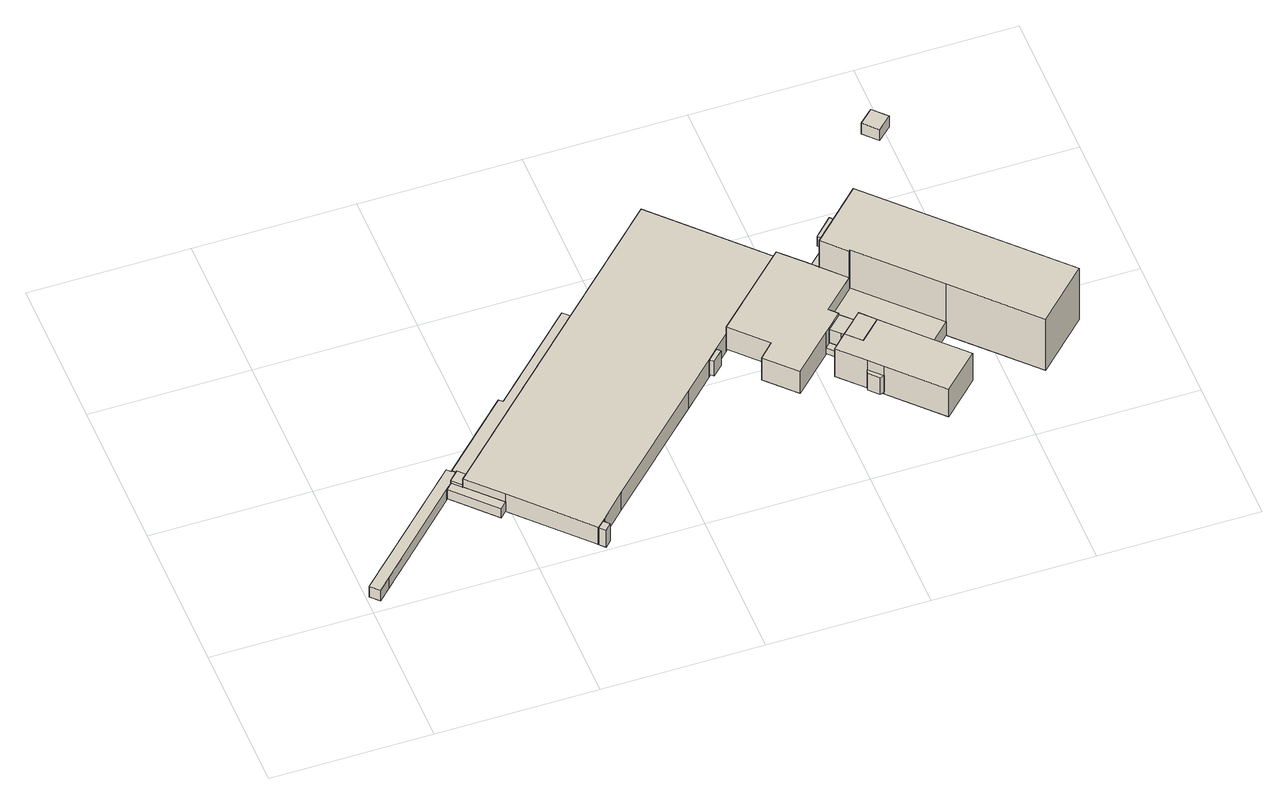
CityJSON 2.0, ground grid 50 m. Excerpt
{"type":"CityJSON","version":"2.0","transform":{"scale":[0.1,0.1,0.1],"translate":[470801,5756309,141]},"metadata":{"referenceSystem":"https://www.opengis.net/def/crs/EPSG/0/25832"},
"CityObjects":{
"building1":{"type":"Building","attributes":{"Gemeindeschluessel":"05711000","BezugspunktDach":"2000","function":"51009_1610","measuredHeight":4.34},"address":[{"country":"Germany"}],"geometry":[{"type":"Solid","lod":"1","boundaries":[[[[0,1,2,3,4,5,6,7,8,9]],[[10,11,12,13,14,15,16,17,18,19]],[[10,19,9,8]],[[11,10,8,7]],[[12,11,7,6]],[[13,12,6,5]],[[14,13,5,4]],[[15,14,4,3]],[[16,15,3,2]],[[17,16,2,1]],[[18,17,1,0]],[[19,18,0,9]]]]}]},
"building2":{"type":"Building","attributes":{"Gemeindeschluessel":"05711000","BezugspunktDach":"2000","function":"31001_2100","measuredHeight":3.83},"address":[{"country":"Germany","locality":"Bielefeld","thoroughfareNumber":"21","thoroughfareName":"Edisonstraße"}],"geometry":[{"type":"Solid","lod":"1","boundaries":[[[[20,21,22,23,24]],[[25,26,27,28,29]],[[25,29,24,23]],[[26,25,23,22]],[[27,26,22,21]],[[28,27,21,20]],[[29,28,20,24]]]]}]},
"building3":{"type":"Building","attributes":{"Gemeindeschluessel":"05711000","BezugspunktDach":"2000","function":"51009_1610","measuredHeight":3.63},"address":[{"country":"Germany"}],"geometry":[{"type":"Solid","lod":"1","boundaries":[[[[30,4,3,31,32]],[[33,34,35,36,37]],[[33,37,32,31]],[[34,33,31,3]],[[35,34,3,4]],[[36,35,4,30]],[[37,36,30,32]]]]}]},
"building4":{"type":"Building","attributes":{"Gemeindeschluessel":"05711000","BezugspunktDach":"2000","function":"31001_2100","measuredHeight":3.19},"address":[{"country":"Germany","locality":"Bielefeld","thoroughfareNumber":"21","thoroughfareName":"Edisonstraße"}],"geometry":[{"type":"Solid","lod":"1","boundaries":[[[[38,39,40,41,42,43,44]],[[29,28,45,46,47,48,49]],[[29,49,44,43]],[[28,29,43,42]],[[45,28,42,41]],[[46,45,41,40]],[[47,46,40,39]],[[48,47,39,38]],[[49,48,38,44]]]]}]},
"building5":{"type":"Building","attributes":{"Gemeindeschluessel":"05711000","function":"31001_2100"},"address":[{"country":"Germany","locality":"Bielefeld","thoroughfareNumber":"21","thoroughfareName":"Edisonstraße"}],"children":["building5-1","building5-2","building5-3"]},
"building5-1":{"type":"BuildingPart","attributes":{"BezugspunktDach":"2000","measuredHeight":7.25},"parents":["building5"],"geometry":[{"type":"Solid","lod":"1","boundaries":[[[[50,51,52,53,54,55,56,57,58,59,60,61,62,63]],[[64,65,66,67,68,69,70,71,72,73,74,75,76,77]],[[64,77,63,62]],[[65,64,62,61]],[[66,65,61,60]],[[67,66,60,59]],[[68,67,59,58]],[[69,68,58,57]],[[70,69,57,56]],[[71,70,56,55]],[[72,71,55,54]],[[73,72,54,53]],[[74,73,53,52]],[[75,74,52,51]],[[76,75,51,50]],[[77,76,50,63]]]]}]},
"building5-2":{"type":"BuildingPart","attributes":{"BezugspunktDach":"2000","measuredHeight":6.1},"address":[{"country":"Germany","locality":"Bielefeld","thoroughfareNumber":"21","thoroughfareName":"Edisonstraße"}],"parents":["building5"],"geometry":[{"type":"Solid","lod":"1","boundaries":[[[[53,52,78,79]],[[80,81,82,83]],[[80,83,79,78]],[[81,80,78,52]],[[82,81,52,53]],[[83,82,53,79]]]]}]},
"building5-3":{"type":"BuildingPart","attributes":{"BezugspunktDach":"2000","measuredHeight":7.13},"address":[{"country":"Germany","locality":"Bielefeld","thoroughfareNumber":"21","thoroughfareName":"Edisonstraße"}],"parents":["building5"],"geometry":[{"type":"Solid","lod":"1","boundaries":[[[[84,85,63,62,86,87,88]],[[89,90,91,92,93,94,95]],[[89,95,88,87]],[[90,89,87,86]],[[91,90,86,62]],[[92,91,62,63]],[[93,92,63,85]],[[94,93,85,84]],[[95,94,84,88]]]]}]},
"building6":{"type":"Building","attributes":{"Gemeindeschluessel":"05711000","BezugspunktDach":"2000","function":"31001_2100","measuredHeight":9.14},"address":[{"country":"Germany","locality":"Bielefeld","thoroughfareNumber":"21","thoroughfareName":"Edisonstraße"}],"geometry":[{"type":"Solid","lod":"1","boundaries":[[[[96,97,98,99,100,101,102,103,104,105,106,107,108]],[[109,110,111,112,113,114,115,116,117,118,119,120,121]],[[109,121,108,107]],[[110,109,107,106]],[[111,110,106,105]],[[112,111,105,104]],[[113,112,104,103]],[[114,113,103,102]],[[115,114,102,101]],[[116,115,101,100]],[[117,116,100,99]],[[118,117,99,98]],[[119,118,98,97]],[[120,119,97,96]],[[121,120,96,108]]]]}]},
"building7":{"type":"Building","attributes":{"Gemeindeschluessel":"05711000","BezugspunktDach":"2100","function":"31001_2100","measuredHeight":2.28},"address":[{"country":"Germany","locality":"Bielefeld","thoroughfareNumber":"21","thoroughfareName":"Edisonstraße"}],"geometry":[{"type":"Solid","lod":"1","boundaries":[[[[122,123,124,125]],[[126,127,128,129]],[[126,129,125,124]],[[127,126,124,123]],[[128,127,123,122]],[[129,128,122,125]]]]}]},
"building8":{"type":"Building","attributes":{"Gemeindeschluessel":"05711000","BezugspunktDach":"2000","function":"31001_2100","measuredHeight":7.84},"address":[{"country":"Germany","locality":"Bielefeld","thoroughfareNumber":"21","thoroughfareName":"Edisonstraße"}],"geometry":[{"type":"Solid","lod":"1","boundaries":[[[[130,131,132,133,134,135,136]],[[137,138,139,140,141,142,143]],[[137,143,136,135]],[[138,137,135,134]],[[139,138,134,133]],[[140,139,133,132]],[[141,140,132,131]],[[142,141,131,130]],[[143,142,130,136]]]]}]},
"building9":{"type":"Building","attributes":{"Gemeindeschluessel":"05711000","function":"31001_2100"},"address":[{"country":"Germany","locality":"Bielefeld","thoroughfareNumber":"33","thoroughfareName":"Industriestraße"}],"children":["building9-1","building9-2","building9-3"]},
"building9-1":{"type":"BuildingPart","attributes":{"BezugspunktDach":"2000","measuredHeight":11.39},"parents":["building9"],"geometry":[{"type":"Solid","lod":"1","boundaries":[[[[144,145,146,147,148,149,150,151,152]],[[153,154,155,156,157,158,159,160,161]],[[153,161,152,151]],[[154,153,151,150]],[[155,154,150,149]],[[156,155,149,148]],[[157,156,148,147]],[[158,157,147,146]],[[159,158,146,145]],[[160,159,145,144]],[[161,160,144,152]]]]}]},
"building9-2":{"type":"BuildingPart","attributes":{"BezugspunktDach":"2000","measuredHeight":6.83},"address":[{"country":"Germany","locality":"Bielefeld","thoroughfareNumber":"33","thoroughfareName":"Industriestraße"}],"parents":["building9"],"geometry":[{"type":"Solid","lod":"1","boundaries":[[[[162,163,164,165,166,167]],[[168,169,170,171,172,173]],[[168,173,167,166]],[[169,168,166,165]],[[170,169,165,164]],[[171,170,164,163]],[[172,171,163,162]],[[173,172,162,167]]]]}]},
"building9-3":{"type":"BuildingPart","attributes":{"BezugspunktDach":"2000","measuredHeight":11.12},"address":[{"country":"Germany","locality":"Bielefeld","thoroughfareNumber":"33","thoroughfareName":"Industriestraße"}],"parents":["building9"],"geometry":[{"type":"Solid","lod":"1","boundaries":[[[[174,175,176,145,144,152]],[[177,178,179,180,181,182]],[[177,182,152,144]],[[178,177,144,145]],[[179,178,145,176]],[[180,179,176,175]],[[181,180,175,174]],[[182,181,174,152]]]]}]},
"building10":{"type":"Building","attributes":{"Gemeindeschluessel":"05711000","BezugspunktDach":"2000","function":"31001_2100","measuredHeight":5.49},"address":[{"country":"Germany","locality":"Bielefeld","thoroughfareNumber":"33","thoroughfareName":"Industriestraße"}],"geometry":[{"type":"Solid","lod":"1","boundaries":[[[[183,184,185,186,187,188,189,190,191,192]],[[193,194,195,196,197,198,199,200,201,202]],[[193,202,192,191]],[[194,193,191,190]],[[195,194,190,189]],[[196,195,189,188]],[[197,196,188,187]],[[198,197,187,186]],[[199,198,186,185]],[[200,199,185,184]],[[201,200,184,183]],[[202,201,183,192]]]]}]},
"building11":{"type":"Building","attributes":{"Gemeindeschluessel":"05711000","BezugspunktDach":"2000","function":"31001_2100","measuredHeight":3.95},"address":[{"country":"Germany","locality":"Bielefeld","thoroughfareNumber":"33","thoroughfareName":"Industriestraße"}],"geometry":[{"type":"Solid","lod":"1","boundaries":[[[[203,204,205,206]],[[207,208,209,210]],[[207,210,206,205]],[[208,207,205,204]],[[209,208,204,203]],[[210,209,203,206]]]]}]},
"building12":{"type":"Building","attributes":{"Gemeindeschluessel":"05711000","function":"31001_2100"},"address":[{"country":"Germany","locality":"Bielefeld","thoroughfareNumber":"33","thoroughfareName":"Industriestraße"}],"children":["building12-1","building12-2"]},
"building12-1":{"type":"BuildingPart","attributes":{"BezugspunktDach":"2000","measuredHeight":21.23},"parents":["building12"],"geometry":[{"type":"Solid","lod":"1","boundaries":[[[[211,212,213,214,215,216,217]],[[218,219,220,221,222,223,224]],[[218,224,217,216]],[[219,218,216,215]],[[220,219,215,214]],[[221,220,214,213]],[[222,221,213,212]],[[223,222,212,211]],[[224,223,211,217]]]]}]},
"building12-2":{"type":"BuildingPart","attributes":{"BezugspunktDach":"2000","measuredHeight":3.96},"address":[{"country":"Germany","locality":"Bielefeld","thoroughfareNumber":"33","thoroughfareName":"Industriestraße"}],"parents":["building12"],"geometry":[{"type":"Solid","lod":"1","boundaries":[[[[225,206,205,226,227,228]],[[229,230,207,210,231,232]],[[229,232,228,227]],[[230,229,227,226]],[[207,230,226,205]],[[210,207,205,206]],[[231,210,206,225]],[[232,231,225,228]]]]}]},
"building13":{"type":"Building","attributes":{"Gemeindeschluessel":"05711000","BezugspunktDach":"2000","function":"31001_9998","measuredHeight":4.56},"address":[{"country":"Germany","locality":"Bielefeld","thoroughfareNumber":"43","thoroughfareName":"Industriestraße"}],"geometry":[{"type":"Solid","lod":"1","boundaries":[[[[233,234,235,236]],[[237,238,239,240]],[[237,240,236,235]],[[238,237,235,234]],[[239,238,234,233]],[[240,239,233,236]]]]}]}
},
"vertices":[
[9,62,50],[34,36,50],[74,75,50],[345,337,50],[365,357,50],[364,359,50],[394,388,50],[383,400,50],[381,398,50],[369,410,50],[381,398,6],[383,400,6],[394,388,6],[364,359,6],[365,357,6],[345,337,6],[74,75,6],[34,36,6],[9,62,6],[369,410,6],
[394,388,58],[364,359,58],[365,357,58],[391,331,58],[421,360,58],[391,331,19],[365,357,19],[364,359,19],[394,388,19],[421,360,19],
[391,331,50],[464,213,50],[485,234,50],[464,213,13],[345,337,13],[365,357,13],[391,331,13],[485,234,13],
[886,866,51],[612,601,51],[601,611,51],[383,400,51],[394,388,51],[421,360,51],[914,837,51],[383,400,19],[601,611,19],[612,601,19],[886,866,19],[914,837,19],
[795,127,83],[1109,430,83],[1206,523,83],[1238,555,83],[1285,600,83],[1518,824,83],[1523,828,83],[1225,1137,83],[914,837,83],[421,360,83],[391,331,83],[485,234,83],[688,23,83],[713,47,83],[688,23,11],[485,234,11],[391,331,11],[421,360,11],[914,837,11],[1225,1137,11],[1523,828,11],[1518,824,11],[1285,600,11],[1238,555,11],[1206,523,11],[1109,430,11],[795,127,11],[713,47,11],
[1216,512,83],[1249,544,83],[1216,512,22],[1206,523,22],[1238,555,22],[1249,544,22],
[708,41,83],[714,46,83],[687,23,83],[704,5,83],[724,24,83],[704,5,12],[687,23,12],[688,23,12],[713,47,12],[714,46,12],[708,41,12],[724,24,12],
[1558,497,112],[1603,540,112],[1602,541,112],[1580,564,112],[1678,659,112],[1613,727,112],[1583,758,112],[1518,824,112],[1285,600,112],[1383,498,112],[1339,454,112],[1423,367,112],[1542,481,112],[1423,367,20],[1339,454,20],[1383,498,20],[1285,600,20],[1518,824,20],[1583,758,20],[1613,727,20],[1678,659,20],[1580,564,20],[1602,541,20],[1603,540,20],[1558,497,20],[1542,481,20],
[1558,497,50],[1542,481,50],[1567,455,50],[1584,470,50],[1567,455,27],[1542,481,27],[1558,497,27],[1584,470,27],
[1603,542,105],[1602,541,105],[1603,540,105],[1558,497,105],[1584,470,105],[1599,455,105],[1645,500,105],[1599,455,26],[1584,470,26],[1558,497,26],[1603,540,26],[1602,541,26],[1603,542,26],[1645,500,26],
[1625,397,135],[1583,440,135],[1537,395,135],[1609,320,135],[1646,282,135],[1787,136,135],[1899,244,135],[1796,350,135],[1690,460,135],[1796,350,21],[1899,244,21],[1787,136,21],[1646,282,21],[1609,320,21],[1537,395,21],[1583,440,21],[1625,397,21],[1690,460,21],
[1646,282,98],[1609,320,98],[1608,318,98],[1604,305,98],[1631,277,98],[1644,281,98],[1631,277,29],[1604,305,29],[1608,318,29],[1609,320,29],[1646,282,29],[1644,281,29],
[1649,503,135],[1645,500,135],[1599,455,135],[1625,397,24],[1583,440,24],[1599,455,24],[1645,500,24],[1649,503,24],[1690,460,24],
[1678,659,65],[1580,564,65],[1602,541,65],[1603,542,65],[1645,500,65],[1649,503,65],[1690,460,65],[1796,350,65],[1893,445,65],[1682,663,65],[1893,445,10],[1796,350,10],[1690,460,10],[1649,503,10],[1645,500,10],[1603,542,10],[1602,541,10],[1580,564,10],[1678,659,10],[1682,663,10],
[1720,937,66],[1663,881,66],[1686,858,66],[1743,913,66],[1686,858,26],[1663,881,26],[1720,937,26],[1743,913,26],
[1613,727,222],[1678,659,222],[1682,663,222],[1893,445,222],[2111,220,222],[2268,372,222],[1773,883,222],[2268,372,9],[2111,220,9],[1893,445,9],[1682,663,9],[1678,659,9],[1613,727,9],[1773,883,9],
[1743,914,66],[1583,758,66],[1613,727,66],[1773,883,66],[1613,727,26],[1583,758,26],[1743,914,26],[1773,883,26],
[1969,1274,84],[1926,1233,84],[1965,1191,84],[2009,1231,84],[1965,1191,39],[1926,1233,39],[1969,1274,39],[2009,1231,39]
]}
